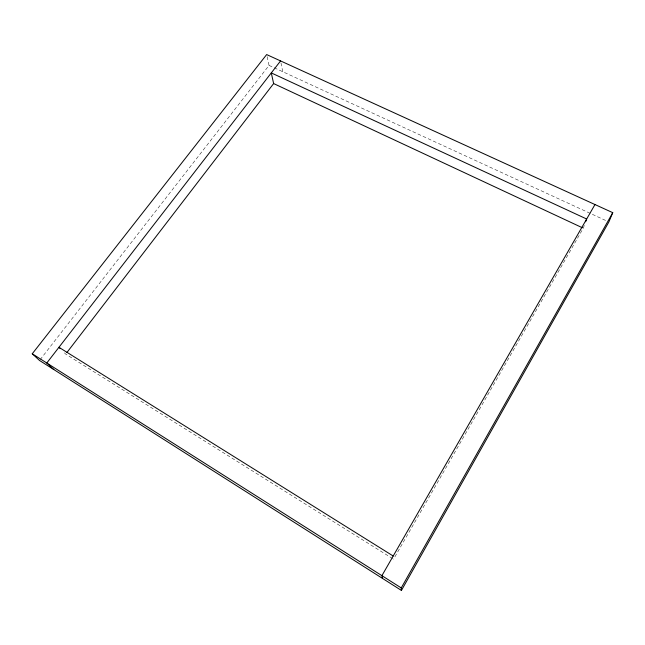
<?xml version="1.0" encoding="UTF-8"?>
<svg xmlns="http://www.w3.org/2000/svg" width="645" height="645" viewBox="0 0 645 645"><rect width="100%" height="100%" fill="white"/><g stroke="black" fill="none" stroke-linecap="round" stroke-linejoin="round"><path stroke-width="0.48" stroke-dasharray="3.23 2.42" d="M584.297 225.428L583.282 228.177L393.547 559.175M40.135 359.668L269.054 65.403L267.062 56.373M269.054 65.403L606.26 220.751M392.692 558.643L65.685 354.089L63.661 352.057M280.962 62.879L282.744 71.708"/><path stroke-width="0.97" d="M585.652 221.759L586.668 219.01L271.287 72.909L273.633 83.56L66.919 352.501M612.75 212.665L608.872 221.953L401.424 590.433L39.514 360.458L32.25 353.783L266.659 54.567L612.75 212.665L401.246 587.934L401.424 590.433M594.972 204.546L381.913 575.663L382.517 578.412M280.567 60.92L46.787 363.006L53.809 369.545M273.633 83.56L582.371 227.75M393.192 556.006L58.945 347.3L60.291 348.655M32.25 353.783L401.246 587.934"/></g></svg>
